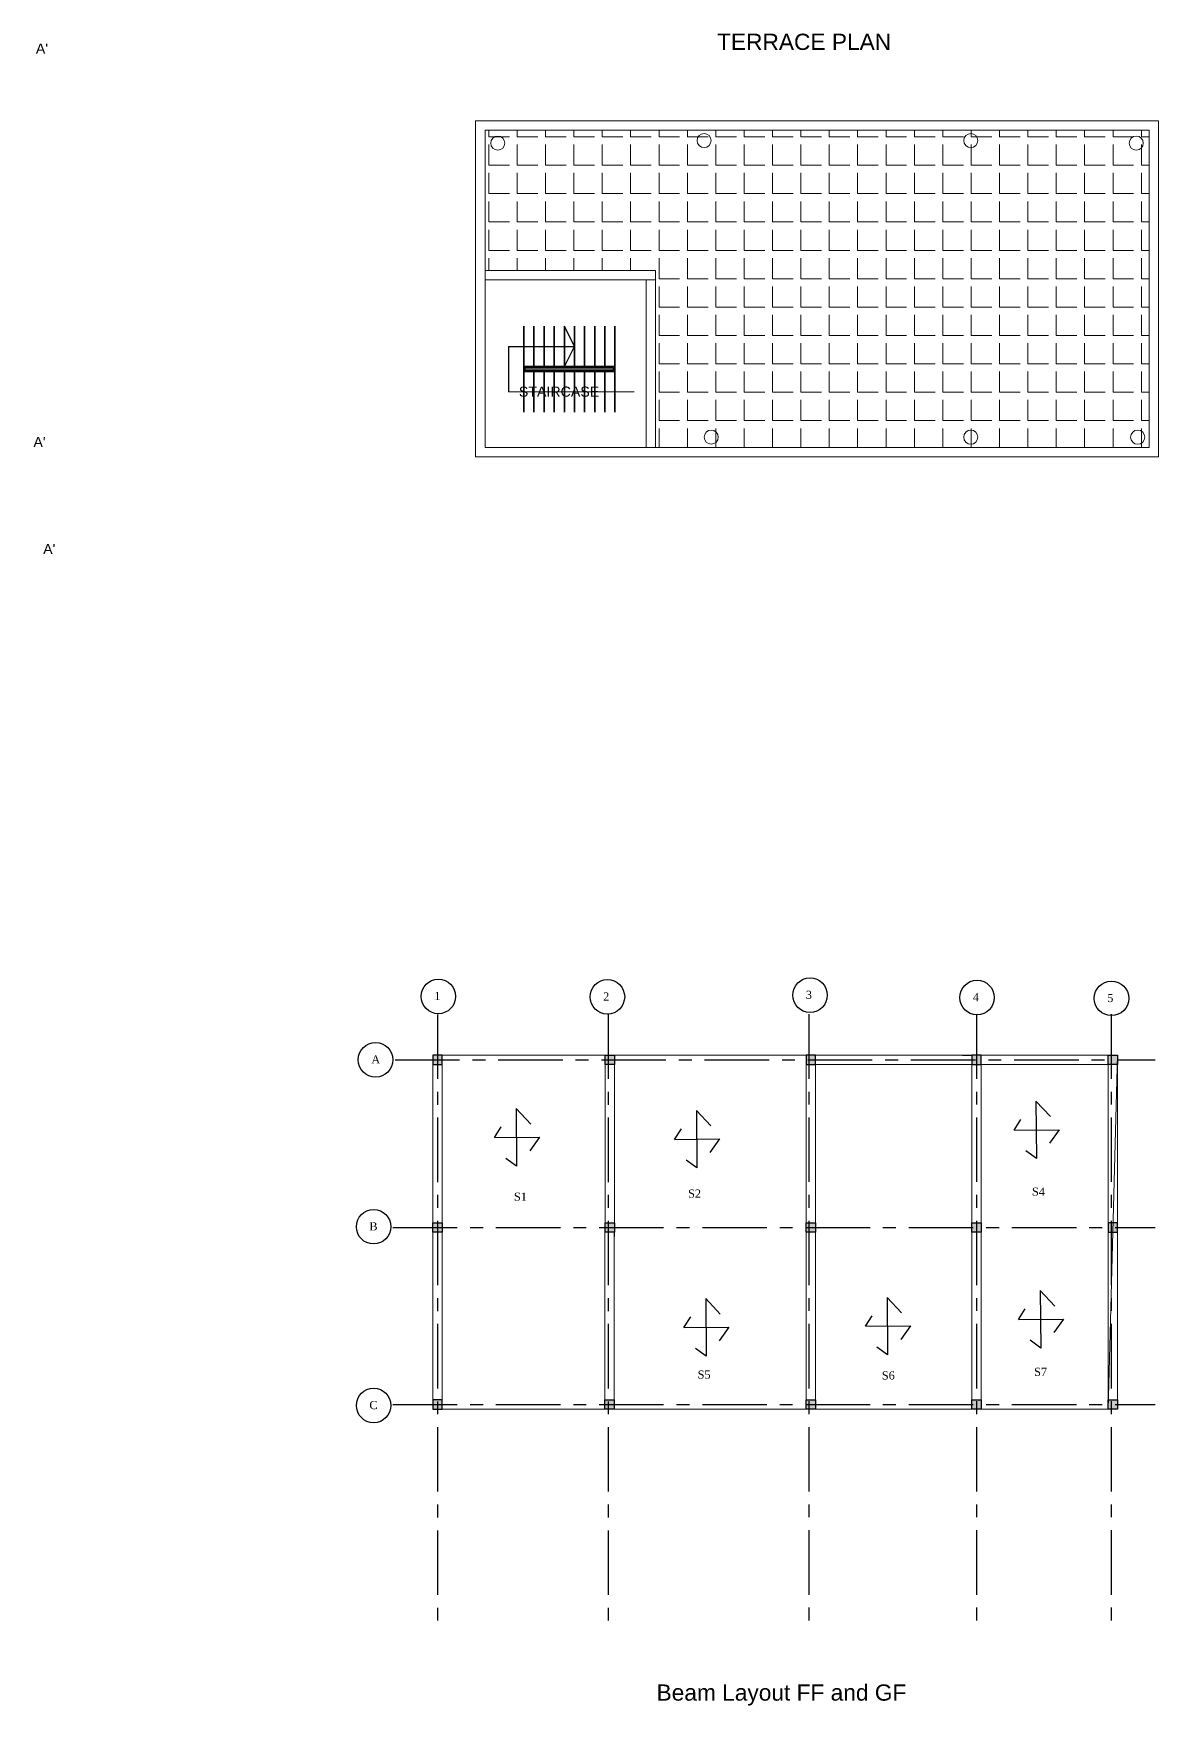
# Model space of a CAD drawing. Header units: metres. Extents: x 0 to 457, y 0 to 391.
# Drawn here: x 257.86 to 285.56, y 290.38 to 331.54 of the extents above; entities that cross this region are included whole.
import ezdxf

# ---------------------------------------------------------------- set-up
doc = ezdxf.new("R2010")
doc.units = ezdxf.units.M
doc.linetypes.add('CENTER', pattern=[50.8, 31.75, -6.35, 6.35, -6.35])
for name, color, linetype in [('BOUND', 7, 'Continuous'), ('centerline', 51, 'CENTER'), ('COLUMNS', 1, 'Continuous'), ('EQUIPMENTS', 255, 'Continuous'), ('Walls', 7, 'Continuous')]:
    doc.layers.add(name, color=color, linetype=linetype)
doc.layers.add('Stairs', color=1, linetype='Continuous', lineweight=35)
doc.styles.get("Standard").update_dxf_attribs({"font": 'arial.ttf'})
doc.styles.add('style1', font='times.ttf', dxfattribs={"height": 0.2})

msp = doc.modelspace()

# ---------------------------------------------------------------- hatches: boundary and pattern name
at = {"lineweight": 0}
h = msp.add_hatch(dxfattribs=at)
h.set_pattern_fill('ANGLE', color=256, scale=0.1)
h.set_pattern_definition([(0, (123.78154, 238.1895), (0, 0.6985), [0.508, -0.1905]), (90, (123.78154, 238.1895), (-0.6985, 4e-17), [0.508, -0.1905])])
h.paths.add_polyline_path([(268.978, 329.157), (268.978, 325.706), (273.172, 325.706), (273.172, 321.347), (285.328, 321.347), (285.328, 329.157)])
at = {"layer": 'COLUMNS'}
h = msp.add_hatch(color=256, dxfattribs=at)
h.dxf.hatch_style = 1
h.paths.add_polyline_path([(267.697, 306.393), (267.697, 306.163), (267.927, 306.163), (267.927, 306.393)])
h.paths.add_polyline_path([(271.936, 306.393), (271.936, 306.163), (272.166, 306.163), (272.166, 306.393)])
h.paths.add_polyline_path([(276.881, 306.393), (276.881, 306.163), (277.111, 306.163), (277.111, 306.393)])
h.paths.add_polyline_path([(280.96, 306.393), (280.96, 306.163), (281.19, 306.163), (281.19, 306.393)])
h.paths.add_polyline_path([(284.319, 306.393), (284.319, 306.163), (284.549, 306.163), (284.549, 306.393)])
h.paths.add_polyline_path([(267.697, 302.266), (267.697, 302.036), (267.927, 302.036), (267.927, 302.266)])
h.paths.add_polyline_path([(271.936, 302.266), (271.936, 302.036), (272.166, 302.036), (272.166, 302.266)])
h.paths.add_polyline_path([(276.881, 302.266), (276.881, 302.036), (277.111, 302.036), (277.111, 302.266)])
h.paths.add_polyline_path([(280.96, 302.266), (280.96, 302.036), (281.19, 302.036), (281.19, 302.266)])
h.paths.add_polyline_path([(284.319, 302.266), (284.319, 302.036), (284.549, 302.036), (284.549, 302.266)])
h.paths.add_polyline_path([(267.697, 297.908), (267.697, 297.678), (267.927, 297.678), (267.927, 297.908)])
h.paths.add_polyline_path([(271.929, 297.908), (271.929, 297.678), (272.159, 297.678), (272.159, 297.908)])
h.paths.add_polyline_path([(276.881, 297.908), (276.881, 297.678), (277.111, 297.678), (277.111, 297.908)])
h.paths.add_polyline_path([(280.96, 297.908), (280.96, 297.678), (281.19, 297.678), (281.19, 297.908)])
h.paths.add_polyline_path([(284.319, 297.908), (284.319, 297.678), (284.549, 297.678), (284.549, 297.908)])

# ---------------------------------------------------------------- linework, layer by layer
at = {"lineweight": 0}
for p, q in [((268.978, 325.476), (268.978, 325.706)), ((268.978, 325.706), (273.172, 325.706)), ((273.172, 325.706), (273.172, 321.347)), ((268.978, 325.476), (272.942, 325.476)), ((272.942, 321.347), (272.942, 325.476)), ((272.942, 325.476), (273.172, 325.476)), ((269.554, 322.718), (272.65, 322.718)), ((267.697, 297.678), (267.697, 306.393)), ((267.697, 306.393), (284.549, 306.393)), ((271.936, 306.393), (267.927, 306.393)), ((267.927, 306.393), (267.927, 297.678)), ((271.929, 297.678), (271.936, 306.393)), ((272.166, 306.393), (272.159, 297.678)), ((276.881, 306.393), (272.166, 306.393)), ((276.881, 297.678), (276.881, 306.393)), ((280.961, 306.393), (277.111, 306.393)), ((277.111, 306.393), (277.111, 297.678)), ((280.96, 297.678), (280.961, 306.393)), ((284.319, 306.393), (281.19, 306.393)), ((281.19, 306.393), (281.19, 297.678)), ((284.549, 306.393), (284.319, 297.678)), ((284.319, 297.678), (284.319, 306.393)), ((277.111, 306.163), (284.549, 306.163)), ((284.549, 306.163), (284.549, 297.678)), ((284.549, 297.678), (267.697, 297.678)), ((272.159, 297.678), (271.929, 297.678)), ((277.111, 297.678), (276.881, 297.678)), ((281.19, 297.678), (280.96, 297.678))]:
    msp.add_line(p, q, dxfattribs=at)
for p, q in [((269.554, 323.838), (269.554, 322.718)), ((280.731, 306.393), (280.961, 306.393)), ((280.961, 306.393), (280.961, 306.163))]:
    msp.add_line(p, q)
for points in [[(268.748, 321.117), (285.558, 321.117), (285.558, 329.387), (268.748, 329.387)], [(268.978, 321.347), (285.328, 321.347), (285.328, 329.157), (268.978, 329.157)]]:
    msp.add_lwpolyline(points, close=True, dxfattribs=at)
for centre in [(269.292, 328.841), (274.372, 328.904), (280.935, 328.904), (285.009, 328.841), (274.546, 321.603), (280.935, 321.602), (285.044, 321.602)]:
    msp.add_circle(centre, 0.174, dxfattribs=at)
at = {"layer": 'BOUND'}
for p, q in [((269.744, 305.074), (269.756, 303.659)), ((269.744, 305.074), (270.102, 304.694)), ((274.181, 305.028), (274.193, 303.613)), ((274.181, 305.028), (274.538, 304.648)), ((282.538, 305.258), (282.55, 303.843)), ((282.538, 305.258), (282.895, 304.878)), ((269.208, 304.362), (269.375, 304.622)), ((282.002, 304.546), (282.169, 304.806)), ((269.208, 304.362), (270.316, 304.372)), ((270.316, 304.372), (270.078, 304.039)), ((273.645, 304.316), (273.811, 304.576)), ((273.645, 304.316), (274.752, 304.327)), ((274.752, 304.327), (274.514, 303.993)), ((282.002, 304.546), (283.11, 304.556)), ((283.11, 304.556), (282.872, 304.223)), ((269.756, 303.659), (269.494, 303.849)), ((274.193, 303.613), (273.931, 303.803)), ((282.55, 303.843), (282.288, 304.033)), ((282.645, 300.596), (282.657, 299.18)), ((282.645, 300.596), (283.003, 300.215)), ((274.41, 300.397), (274.422, 298.981)), ((274.41, 300.397), (274.767, 300.016)), ((278.877, 300.427), (278.889, 299.012)), ((278.877, 300.427), (279.234, 300.047)), ((282.109, 299.884), (282.276, 300.144)), ((273.874, 299.684), (274.041, 299.945)), ((273.874, 299.684), (274.982, 299.695)), ((274.982, 299.695), (274.743, 299.362)), ((278.341, 299.715), (278.508, 299.975)), ((278.341, 299.715), (279.449, 299.725)), ((279.449, 299.725), (279.21, 299.392)), ((282.109, 299.884), (283.217, 299.894)), ((283.217, 299.894), (282.979, 299.561)), ((282.657, 299.18), (282.395, 299.371)), ((274.422, 298.981), (274.16, 299.171)), ((278.889, 299.012), (278.627, 299.202))]:
    msp.add_line(p, q, dxfattribs=at)
for centre in [(276.979, 307.867), (267.83, 307.836), (271.991, 307.826), (281.09, 307.808), (284.399, 307.788), (266.284, 306.276), (266.236, 302.167), (266.236, 297.768)]:
    msp.add_circle(centre, 0.425, dxfattribs=at)
at = {"layer": 'centerline', "ltscale": 0.05}
for p, q in [((267.812, 307.393), (267.812, 292.4)), ((272.006, 307.393), (272.006, 292.4)), ((276.951, 307.396), (276.951, 292.4)), ((281.075, 307.396), (281.075, 292.4)), ((284.389, 307.396), (284.389, 292.4)), ((266.764, 306.278), (285.473, 306.278)), ((266.708, 302.151), (285.473, 302.151)), ((266.708, 297.793), (285.473, 297.793))]:
    msp.add_line(p, q, dxfattribs=at)
at = {"layer": 'COLUMNS'}
for p, q in [((267.927, 306.393), (267.697, 306.393)), ((267.697, 306.393), (267.697, 306.163)), ((267.927, 306.163), (267.927, 306.393)), ((271.936, 306.163), (271.936, 306.393)), ((271.936, 306.393), (272.166, 306.393)), ((272.166, 306.393), (272.166, 306.163)), ((277.111, 306.393), (276.881, 306.393)), ((276.881, 306.393), (276.881, 306.163)), ((277.111, 306.163), (277.111, 306.393)), ((281.19, 306.393), (280.96, 306.393)), ((280.96, 306.393), (280.96, 306.163)), ((281.19, 306.163), (281.19, 306.393)), ((284.319, 306.163), (284.319, 306.393)), ((284.319, 306.393), (284.549, 306.393)), ((284.549, 306.393), (284.549, 306.163)), ((267.697, 306.163), (267.927, 306.163)), ((272.166, 306.163), (271.936, 306.163)), ((276.881, 306.163), (277.111, 306.163)), ((280.96, 306.163), (281.19, 306.163)), ((284.549, 306.163), (284.319, 306.163)), ((267.697, 302.036), (267.697, 302.266)), ((267.697, 302.266), (267.927, 302.266)), ((267.927, 302.266), (267.927, 302.036)), ((271.936, 302.266), (272.166, 302.266)), ((271.936, 302.036), (271.936, 302.266)), ((272.166, 302.266), (272.166, 302.036)), ((276.881, 302.266), (277.111, 302.266)), ((276.881, 302.036), (276.881, 302.266)), ((277.111, 302.266), (277.111, 302.036)), ((280.96, 302.266), (281.19, 302.266)), ((280.96, 302.036), (280.96, 302.266)), ((281.19, 302.266), (281.19, 302.036)), ((284.319, 302.266), (284.319, 302.036)), ((284.549, 302.266), (284.319, 302.266)), ((284.549, 302.036), (284.549, 302.266)), ((267.927, 302.036), (267.697, 302.036)), ((272.166, 302.036), (271.936, 302.036)), ((277.111, 302.036), (276.881, 302.036)), ((281.19, 302.036), (280.96, 302.036)), ((284.319, 302.036), (284.549, 302.036)), ((267.927, 297.908), (267.697, 297.908)), ((267.697, 297.908), (267.697, 297.678)), ((267.697, 297.678), (267.927, 297.678)), ((267.927, 297.678), (267.927, 297.908)), ((271.929, 297.908), (272.159, 297.908)), ((271.929, 297.678), (271.929, 297.908)), ((272.159, 297.678), (271.929, 297.678)), ((272.159, 297.908), (272.159, 297.678)), ((276.881, 297.908), (277.111, 297.908)), ((276.881, 297.678), (276.881, 297.908)), ((277.111, 297.678), (276.881, 297.678)), ((277.111, 297.908), (277.111, 297.678)), ((280.96, 297.908), (281.19, 297.908)), ((280.96, 297.678), (280.96, 297.908)), ((281.19, 297.678), (280.96, 297.678)), ((281.19, 297.908), (281.19, 297.678)), ((284.319, 297.908), (284.549, 297.908)), ((284.319, 297.678), (284.319, 297.908)), ((284.549, 297.678), (284.319, 297.678)), ((284.549, 297.908), (284.549, 297.678))]:
    msp.add_line(p, q, dxfattribs=at)
at = {"layer": 'EQUIPMENTS'}
for p, q in [((271.181, 323.838), (270.931, 324.338)), ((270.931, 324.338), (270.931, 323.338)), ((269.554, 323.838), (271.181, 323.838)), ((270.931, 323.338), (271.181, 323.838))]:
    msp.add_line(p, q, dxfattribs=at)
at = {"layer": 'Stairs'}
for p, q in [((269.931, 322.218), (269.931, 324.338)), ((270.181, 323.338), (270.181, 324.338)), ((270.431, 323.338), (270.431, 324.338)), ((270.681, 323.338), (270.681, 324.338)), ((270.931, 323.338), (270.931, 324.338)), ((271.181, 323.338), (271.181, 324.338)), ((271.431, 323.338), (271.431, 324.338)), ((271.681, 323.338), (271.681, 324.338)), ((271.931, 323.338), (271.931, 324.338)), ((272.171, 324.338), (272.171, 323.338)), ((269.931, 323.338), (272.171, 323.338)), ((269.931, 323.218), (272.171, 323.218)), ((269.961, 323.308), (272.141, 323.308)), ((269.961, 323.308), (269.961, 323.248)), ((269.961, 323.248), (272.141, 323.248)), ((270.181, 322.218), (270.181, 323.218)), ((270.431, 322.218), (270.431, 323.218)), ((270.681, 322.218), (270.681, 323.218)), ((270.931, 322.218), (270.931, 323.218)), ((271.181, 322.218), (271.181, 323.218)), ((271.431, 322.218), (271.431, 323.218)), ((271.681, 322.218), (271.681, 323.218)), ((271.931, 322.218), (271.931, 323.218)), ((272.141, 323.308), (272.141, 323.248)), ((272.171, 323.338), (272.171, 323.218)), ((272.171, 323.218), (272.171, 322.218))]:
    msp.add_line(p, q, dxfattribs=at)
at = {"layer": 'Walls', "lineweight": 0}
for p, q in [((267.697, 306.393), (267.697, 297.678)), ((284.549, 306.393), (267.697, 306.393)), ((267.697, 306.393), (267.927, 306.393)), ((267.927, 306.393), (267.927, 297.678)), ((271.929, 297.678), (271.936, 306.393)), ((271.936, 306.393), (272.166, 306.393)), ((272.166, 306.393), (272.166, 306.163)), ((276.881, 297.678), (276.881, 306.393)), ((276.881, 306.393), (277.111, 306.393)), ((277.111, 306.393), (277.111, 297.678)), ((280.96, 297.678), (280.96, 306.393)), ((280.96, 306.393), (281.19, 306.393)), ((281.19, 306.393), (281.19, 297.678)), ((284.319, 297.678), (284.319, 306.393)), ((284.549, 297.678), (284.549, 306.393)), ((272.166, 306.163), (272.159, 297.678)), ((267.697, 297.678), (284.549, 297.678)), ((267.927, 297.678), (271.929, 297.678)), ((272.159, 297.678), (276.881, 297.678)), ((277.111, 297.678), (280.96, 297.678)), ((281.19, 297.678), (284.319, 297.678))]:
    msp.add_line(p, q, dxfattribs=at)

# ---------------------------------------------------------------- texts
at = {"attachment_point": 1}
for s, width, gutter_width, heights, insert, char_height in [('\\pxqc;TERRACE PLAN', 8.15046, 17.678, [0.763], (272.758, 331.534), 0.4), ("A'", 4.41541, 12.5, [0], (257.922, 331.291), 0.25), ('STAIRCASE', 2.29855, 17.678, [0.676], (269.811, 322.848), 0.25), ("A'", 4.41541, 12.5, [0], (257.862, 321.607), 0.25), ("A'", 4.41541, 12.5, [0], (258.102, 318.974), 0.25), ('\\pxqc;Beam Layout FF and GF', 8.15046, 17.678, [0.763], (272.2, 290.901), 0.4)]:
    msp.add_mtext_dynamic_manual_height_columns(s, width=width, gutter_width=gutter_width, heights=heights, dxfattribs=dict(at, insert=insert, char_height=char_height))
at = {"layer": 'BOUND', "char_height": 0.2, "attachment_point": 1, "style": 'style1'}
for s, insert in [('1', (267.726, 307.945)), ('2', (271.887, 307.935)), ('3', (276.875, 307.976)), ('4', (280.986, 307.917)), ('5', (284.295, 307.897)), ('A', (266.18, 306.385)), ('S1', (269.69, 303.007)), ('S2', (273.976, 303.083)), ('S4', (282.442, 303.131)), ('B', (266.132, 302.277)), ('S5', (274.212, 298.628)), ('S6', (278.746, 298.606)), ('S7', (282.495, 298.695)), ('C', (266.132, 297.877))]:
    msp.add_mtext_dynamic_manual_height_columns(s, width=0.33474, gutter_width=1, heights=[0], dxfattribs=dict(at, insert=insert))

doc.saveas('drawing.dxf')
